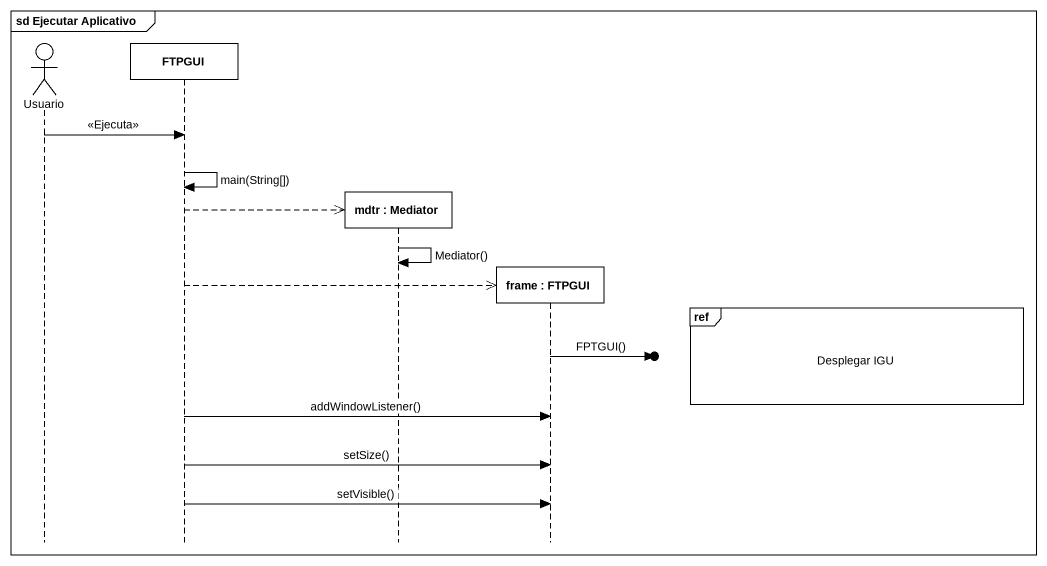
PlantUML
@startuml
mainframe sd Ejecutar Aplicativo
hide footbox
actor Usuario
participant FTPGUI
participant "mdtr : Mediator" as mdtr
participant "frame : FTPGUI" as frame_

Usuario -> FTPGUI : <<Ejecuta>>
FTPGUI -> FTPGUI : main(String[])
FTPGUI -->> mdtr **
mdtr -> mdtr : Mediator()
FTPGUI -->> frame_ **
ref over frame_ : Desplegar IGU
frame_ ->o] : FPTGUI()
FTPGUI -> frame_ : addWindowListener()
FTPGUI -> frame_ : setSize()
FTPGUI -> frame_ : setVisible()
@enduml
